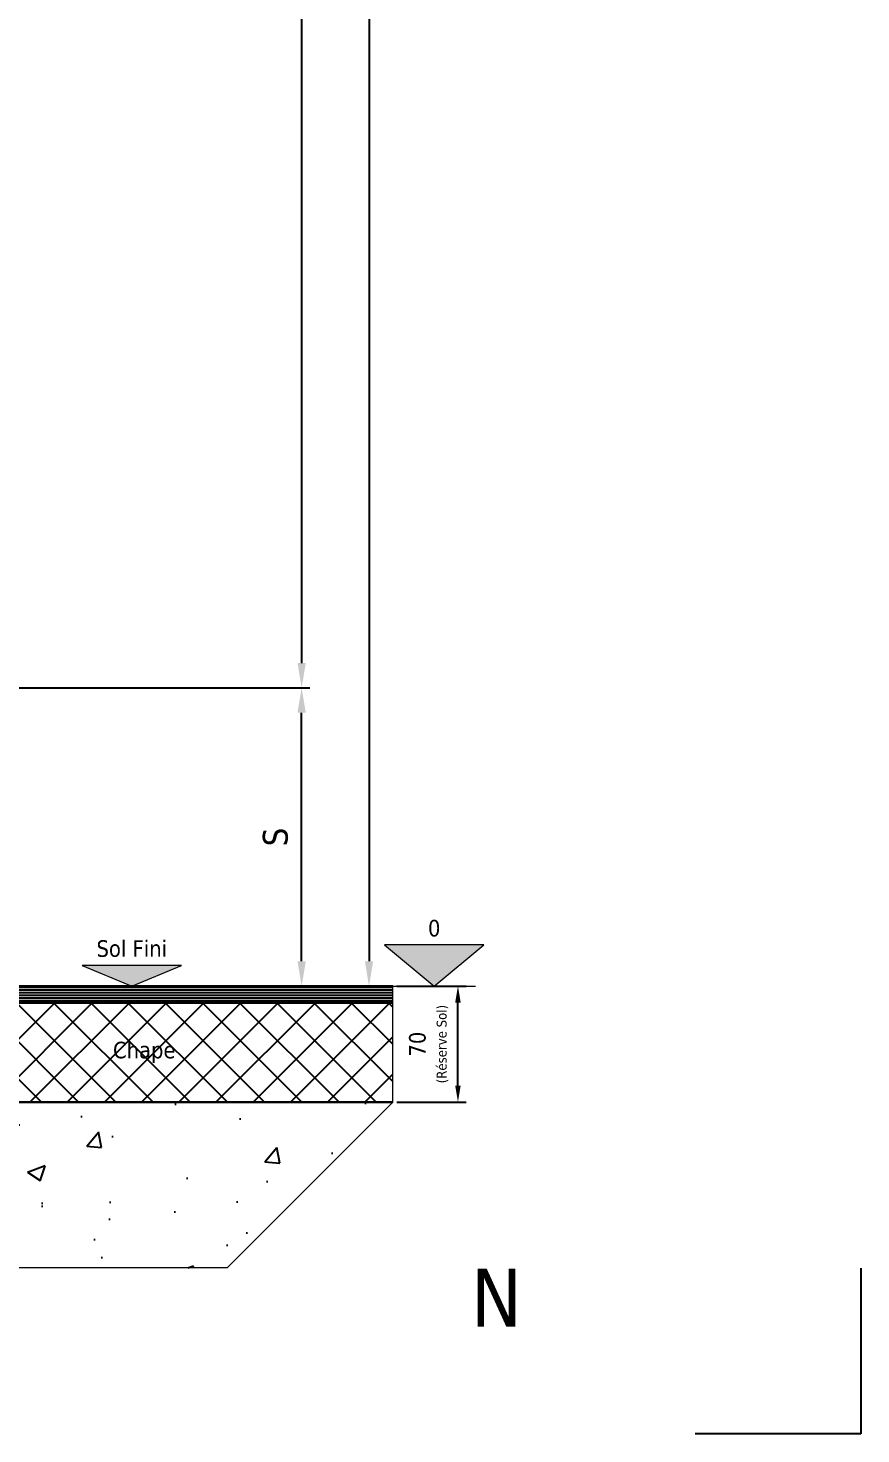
# Model space of a CAD drawing. Header units: millimetres. Extents: x -20000 to 230000, y -17405 to 24510.
# Drawn here: x 135180 to 135683, y -5177 to -4328 of the extents above; entities that cross this region are included whole.
import ezdxf
from ezdxf.enums import TextEntityAlignment as Align

# ---------------------------------------------------------------- set-up
doc = ezdxf.new("R2010")
doc.units = ezdxf.units.MM
doc.header["$PDMODE"] = 35
doc.header["$PDSIZE"] = 0.5
doc.linetypes.add('POINTILLE', pattern=[6.35, 0, -6.35])
doc.layers.get('0').update_dxf_attribs({"lineweight": 13})
doc.layers.get('Defpoints').update_dxf_attribs({"true_color": 0xc2a584})
for name, color, linetype, lineweight in [('0 - 1 (validé)', 3, 'Continuous', 13), ('1 - BETON', 251, 'Continuous', 25), ('1 - Béton', 251, 'Continuous', 25), ('1 - Cotation', 32, 'Continuous', 13), ('1 - Texte', 7, 'Continuous', 13), ('Texte', 7, 'Continuous', 13)]:
    doc.layers.add(name, color=color, linetype=linetype, lineweight=lineweight)
for name, color, linetype, lineweight, plot in [('0 - Invisible', 43, 'Continuous', 0, False), ('Intouchable', 252, 'Continuous', 13, False), ('Non visible', 163, 'Continuous', 25, False)]:
    doc.layers.add(name, color=color, linetype=linetype, lineweight=lineweight, plot=plot)
doc.styles.get("Standard").update_dxf_attribs({"font": 'ARIALUNI.TTF'})
doc.styles.add('Texte Poralu', font='tahomabd.ttf')
doc.dimstyles.new('100 - 1000', dxfattribs={"dimtxt": 15, "dimasz": 15, "dimexe": 5, "dimexo": 2.5, "dimgap": 8, "dimtad": 1, "dimdec": 1, "dimtxsty": 'Texte Poralu', "dimcen": 10, "dimazin": 0, "dimtfac": 1, "dimtdec": 1, "dimtmove": 0, "dimatfit": 3, "dimfxl": 1, "dimarcsym": 0})
doc.dimstyles.new('30 - 1000', dxfattribs={"dimtxt": 10, "dimasz": 10, "dimexe": 5, "dimexo": 2.5, "dimgap": 5, "dimtad": 1, "dimdec": 1, "dimtxsty": 'Texte Poralu', "dimcen": 5, "dimazin": 0, "dimtfac": 1, "dimtdec": 1, "dimtmove": 0, "dimatfit": 3, "dimfxl": 1, "dimarcsym": 0})

# ---------------------------------------------------------------- blocks, each defined once
blk = doc.blocks.new('Cadre Coupe_Elev')
at = {"color": 7}
blk.add_attdef('REPERE_1', text='', height=300, dxfattribs=at).set_placement((1000, 9000), align=Align.MIDDLE_CENTER)
at = {"layer": '1 - Texte', "color": 7}
for tag, p in [('DEFINITION1', (5000, 1200)), ('DEFINITION2', (5000, 800))]:
    blk.add_attdef(tag, text='', height=250, dxfattribs=at).set_placement(p, align=Align.MIDDLE_CENTER)
at = {"layer": 'Non visible', "style": 'Texte Poralu'}
for p in [(5447.11721373623, 4905.799125232807), (5447.11721373623, 4605.799125232807)]:
    blk.add_attdef('REPERE_2', text='', height=35, dxfattribs=at).set_placement(p, align=Align.MIDDLE_LEFT)
blk = doc.blocks.new('Cadre centrage dessin')
at = {"layer": 'Defpoints'}
for p, q in [((682.4999999999999, -806.5000000000127), (682.5, -906.4999999999945)), ((682.5000000000582, -906.5000000000127), (582.5000000000582, -906.5000000000127))]:
    blk.add_line(p, q, dxfattribs=at)
at = {"layer": 'Defpoints', "linetype": 'POINTILLE', "ltscale": 2}
for p, q in [((682.5, -906.4999999999945), (682.5, -906.5000000000455)), ((682.5, -906.5000000000455), (682.5000000000582, -906.5000000000127))]:
    blk.add_line(p, q, dxfattribs=at)
blk = doc.blocks.new('*U1044')
at = {"layer": '1 - Béton'}
h = blk.add_hatch(dxfattribs=at)
h.set_pattern_fill('ANSI31', color=256, scale=0.5, angle=135)
h.set_pattern_definition([(180, (199.9999999999554, -2.273736754431224e-12), (-3.33066907387547e-16, -1.5875), [])])
h.paths.add_polyline_path([(0, 60.00000000000001), (299.9999999999554, 59.99999999999545), (299.9999999999554, 69.99999999999545), (0, 70)])
h = blk.add_hatch(dxfattribs=at)
h.set_pattern_fill('ANSI37', color=256, scale=5)
h.set_pattern_definition([(45, (199.9999999999554, -2.273736754431224e-12), (-11.22532015133644, 11.22532015133644), []), (135, (199.9999999999554, -2.273736754431224e-12), (-11.22532015133644, -11.22532015133644), [])])
h.paths.add_polyline_path([(0, 0), (299.9999999999554, -6.821210263295947e-12), (299.9999999999554, 59.99999999999545), (0, 60)])
h.paths.add_polyline_path([(125.9083277367138, 20.81766286097819), (173.9506380120663, 20.81766286097819), (173.9506380120663, 42.41940899932608), (125.9083277367138, 42.41940899932608)], flags=24)
at = {"layer": '0 - Invisible'}
for points in [[(0, 60.00000000000001), (299.9999999999554, 59.99999999999545), (299.9999999999554, 69.99999999999545), (0, 70), (0, 60.00000000000001)], [(0, 0), (299.9999999999554, -6.821210263295947e-12), (299.9999999999554, 59.99999999999545), (0, 60), (0, 0)]]:
    blk.add_lwpolyline(points, dxfattribs=at)
at = {"layer": '1 - Béton'}
for points in [[(299.9999999999554, 69.99999999999545), (0, 70), (0, 60.00000000000001), (299.9999999999554, 59.99999999999545)], [(299.9999999999554, 59.99999999999545), (0, 60.00000000000001), (0, 0), (299.9999999999554, -6.821210263295947e-12)]]:
    blk.add_lwpolyline(points, dxfattribs=at)
at = {"layer": 'Texte', "insert": (149.9999999999777, 29.99999999999767), "char_height": 10, "attachment_point": 5, "style": 'Texte Poralu'}
blk.add_mtext_dynamic_manual_height_columns('Chape', width=29.38230259003263, gutter_width=50, heights=[0], dxfattribs=at)
blk = doc.blocks.new('*U2004')
at = {"layer": '1 - BETON'}
h = blk.add_hatch(dxfattribs=at)
h.set_pattern_fill('CONCRETE', color=256, scale=15, style=0, pattern_type=2)
h.set_pattern_definition([(49.99999999999999, (61.88541038294916, 50.00000000000097), (107.589027390113, -9.412820247389266), [11.25, -123.75]), (355, (61.88541038294916, 50.00000000000097), (-20.81270004195, 112.8288200550018), [9, -99]), (100.4514, (70.85116238294917, 49.21559900000096), (86.77640725710323, 103.415931309143), [9.5610285, -105.1713168]), (46.18420000000002, (61.88541038294916, 80.00000000000085), (160.0861572938467, -24.82785214935271), [16.87499999999973, -185.6249999999978]), (96.6356, (75.22592213294918, 77.9310039500009), (140.1994058323055, 146.1176806350663), [14.3415432, -157.75695]), (351.1842, (61.88541038294916, 80.00000000000085), (140.1992917700441, 146.1177901387987), [13.5, -148.5]), (21, (76.88541038294916, 72.50000000000097), (89.53605781776925, -60.39283359980082), [11.25, -123.75]), (326.0000000000001, (76.88541038294916, 72.50000000000097), (36.49729978823726, 108.772506757028), [9, -99]), (71.4514, (84.3467453329492, 67.46725910000094), (126.0333942872235, 48.37957450649286), [9.5610285, -105.1713168]), (37.50000000000001, (61.88541038294916, 50.00000000000097), (1.8239782975936, 49.93407807469672), [0, -97.8, 0, -100.5, 0, -99.375]), (7.499999999999999, (61.88541038294916, 50.00000000000097), (39.46043061632229, 59.16175678235403), [0, -57.3, 0, -95.55, 0, -37.875]), (327.5, (28.43541038294917, 50.00000000000097), (80.07336542586135, -3.383230760156963), [0, -37.5, 0, -117, 0, -155.25]), (317.5, (13.43541038294917, 50.00000000000097), (87.47792540135794, 15.01574734984766), [0, -48.75, 0, -77.69999999999999, 0, -110.25])])
h.paths.add_polyline_path([(379.885410382949, -250), (279.885410382949, -350), (-307.9999999999991, -350), (-408, -249.9999999999991), (-109.9999999999999, -249.9999999999991), (-60, 0), (0, 0), (0, -250)])
at = {"layer": '0 - Invisible'}
blk.add_lwpolyline([(379.885410382949, -250), (279.885410382949, -350), (-307.9999999999991, -350), (-408, -249.9999999999991)], dxfattribs=at)
at = {"layer": '1 - BETON'}
blk.add_lwpolyline([(379.885410382949, -250), (0, -250), (0, 0), (-60, 0), (-109.9999999999999, -249.9999999999991), (-408, -249.9999999999991)], dxfattribs=at)
blk = doc.blocks.new('*U199')
blk.add_hatch(color=256).paths.add_polyline_path([(25, 0), (55, 25), (-5, 25)])
blk.add_line((0, 0), (50, 0))
blk.add_lwpolyline([(25, 0), (55, 25), (-5, 25), (25, 0)])
at = {"style": 'Texte Poralu'}
blk.add_attdef('HAUTEUR', text='', height=10, dxfattribs=at).set_placement((25, 34.99999999999997), align=Align.MIDDLE_CENTER)
blk = doc.blocks.new('*U200')
blk.add_hatch(color=256).paths.add_polyline_path([(0, 0), (29.99999999999999, 12.5), (-30.00000000000001, 12.5)])
blk.add_lwpolyline([(0, 0), (29.99999999999999, 12.5), (-30.00000000000001, 12.5), (0, 0)])
at = {"layer": 'Texte', "insert": (-7.105427357601002e-15, 17.5), "char_height": 10, "attachment_point": 8, "style": 'Texte Poralu'}
blk.add_mtext('Sol Fini', dxfattribs=at)
blk = doc.blocks.new('*D1180')
at = {"color": 0, "lineweight": -2, "transparency": 16777216}
for p, q in [((135402.5000245568, -4906.267790660655), (135444.3285174325, -4906.267790660655)), ((135439.3285174325, -4966.267790660657), (135439.3285174325, -4916.267790660655)), ((135402.5000245568, -4976.267790660657), (135444.3285174325, -4976.267790660657))]:
    blk.add_line(p, q, dxfattribs=at)
at = {"color": 0, "transparency": 16777216}
for points in [[(135437.6618507658, -4916.267790660655), (135440.9951840991, -4916.267790660655), (135439.3285174325, -4906.267790660655)], [(135437.6618507658, -4966.267790660657), (135440.9951840991, -4966.267790660657), (135439.3285174325, -4976.267790660657)]]:
    blk.add_solid(points, dxfattribs=at)
at = {"layer": 'Defpoints', "color": 0, "transparency": 16777216}
for p in [(135400.0000245568, -4906.267790660655), (135439.3285174325, -4906.267790660655), (135400.0000245568, -4976.267790660657)]:
    blk.add_point(p, dxfattribs=at)
at = {"color": 0, "transparency": 16777216, "insert": (135421.6875951132, -4941.267790660634), "char_height": 10, "attachment_point": 5, "rotation": 90, "style": 'Texte Poralu'}
blk.add_mtext('70 \\P{\\H0.6x;(Réserve Sol)}', dxfattribs=at)
blk = doc.blocks.new('*D1181')
at = {"layer": '1 - Cotation', "color": 0, "lineweight": -2, "transparency": 16777216}
for p, q in [((135002.5000245569, -3795.668358777184), (135350.0000245567, -3795.668358777184)), ((135345.0000245567, -3810.668358777184), (135345.0000245567, -4711.267790660669)), ((135102.6135438425, -4726.267790660669), (135350.0000245567, -4726.267790660669))]:
    blk.add_line(p, q, dxfattribs=at)
at = {"layer": '1 - Cotation', "color": 0, "transparency": 16777216}
for points in [[(135342.5000245567, -3810.668358777184), (135347.5000245567, -3810.668358777184), (135345.0000245567, -3795.668358777184)], [(135342.5000245567, -4711.267790660669), (135347.5000245567, -4711.267790660669), (135345.0000245567, -4726.267790660669)]]:
    blk.add_solid(points, dxfattribs=at)
at = {"layer": 'Defpoints', "color": 0, "transparency": 16777216}
for p in [(135000.0000245569, -3795.668358777184), (135100.1135438425, -4726.267790660669), (135345.0000245567, -4726.267790660669)]:
    blk.add_point(p, dxfattribs=at)
at = {"layer": '1 - Cotation', "color": 0, "transparency": 16777216, "insert": (135329.5000245567, -4260.968074718904), "char_height": 15, "attachment_point": 5, "rotation": 90, "style": 'Texte Poralu'}
blk.add_mtext('H', dxfattribs=at)
blk = doc.blocks.new('*D1182')
at = {"layer": '1 - Cotation', "color": 0, "lineweight": -2, "transparency": 16777216}
for p, q in [((135397.500024557, -3505.668358777184), (135380.667248154, -3505.668358777184)), ((135385.667248154, -3520.668358777184), (135385.667248154, -4891.26779066064)), ((135397.5000245568, -4906.26779066064), (135380.667248154, -4906.26779066064))]:
    blk.add_line(p, q, dxfattribs=at)
at = {"layer": '1 - Cotation', "color": 0, "transparency": 16777216}
for points in [[(135383.167248154, -3520.668358777184), (135388.167248154, -3520.668358777184), (135385.667248154, -3505.668358777184)], [(135383.167248154, -4891.26779066064), (135388.167248154, -4891.26779066064), (135385.667248154, -4906.26779066064)]]:
    blk.add_solid(points, dxfattribs=at)
at = {"layer": 'Defpoints', "color": 0, "transparency": 16777216}
for p in [(135400.000024557, -3505.668358777184), (135385.667248154, -4906.26779066064), (135400.0000245568, -4906.26779066064)]:
    blk.add_point(p, dxfattribs=at)
at = {"layer": '1 - Cotation', "color": 0, "transparency": 16777216, "insert": (135369.8952535267, -4205.96807471889), "char_height": 15, "attachment_point": 5, "rotation": 90, "style": 'Texte Poralu'}
blk.add_mtext('HSP', dxfattribs=at)
blk = doc.blocks.new('*D1178')
at = {"layer": '1 - Cotation', "color": 0, "lineweight": -2, "transparency": 16777216}
for p, q in [((135102.6135438425, -4726.267790660669), (135350.0000245567, -4726.267790660669)), ((135345.0000245567, -4891.267790660655), (135345.0000245567, -4741.267790660669)), ((135397.5000245568, -4906.267790660655), (135340.0000245567, -4906.267790660655))]:
    blk.add_line(p, q, dxfattribs=at)
at = {"layer": '1 - Cotation', "color": 0, "transparency": 16777216}
for points in [[(135342.5000245567, -4741.267790660669), (135347.5000245567, -4741.267790660669), (135345.0000245567, -4726.267790660669)], [(135342.5000245567, -4891.267790660655), (135347.5000245567, -4891.267790660655), (135345.0000245567, -4906.267790660655)]]:
    blk.add_solid(points, dxfattribs=at)
at = {"layer": 'Defpoints', "color": 0, "transparency": 16777216}
for p in [(135100.1135438425, -4726.267790660669), (135345.0000245567, -4726.267790660669), (135400.0000245568, -4906.267790660655)]:
    blk.add_point(p, dxfattribs=at)
at = {"layer": '1 - Cotation', "color": 0, "transparency": 16777216, "insert": (135329.2280299295, -4816.26779066064), "char_height": 15, "attachment_point": 5, "rotation": 90, "style": 'Texte Poralu'}
blk.add_mtext('S', dxfattribs=at)

msp = doc.modelspace()

# ---------------------------------------------------------------- block references
for name, p in [('*U2004', (135020.1146141739, -4726.267790660669)), ('*U1044', (135100.0000245569, -4976.267790660651))]:
    msp.add_blockref(name, p)
at = {"layer": '0 - 1 (validé)'}
ref = msp.add_blockref('Cadre Coupe_Elev', (130000, -10000), dxfattribs=at)
ref.add_attrib('REPERE_2', 'N', dxfattribs={"layer": 'Non visible', "height": 35, "style": 'Texte Poralu'}).set_placement((135447.1172137362, -5094.200874767193), align=Align.MIDDLE_LEFT)
at = {"layer": 'Intouchable'}
msp.add_blockref('Cadre centrage dessin', (135000, -4270.003379446438), dxfattribs=at)
at = {"layer": 'Texte'}
msp.add_blockref('*U199', (135400.0000245568, -4906.267790660655), dxfattribs=at).add_auto_attribs({'HAUTEUR': '0'})
msp.add_blockref('*U200', (135242.5000245568, -4906.267790660637), dxfattribs=at)

# ---------------------------------------------------------------- dimensions: what is measured, and where the dimension line sits
dim = msp.add_linear_dim(base=(135439.3285174325, -4906.267790660655), p1=(135400.0000245568, -4976.267790660657), p2=(135400.0000245568, -4906.267790660655), angle=90, text='<> \\P{\\H0.6x;(Réserve Sol)}', dimstyle='30 - 1000')
dim.commit()
dim.dimension.update_dxf_attribs({"geometry": '*D1180', "text_midpoint": (135421.6875951132, -4941.267790660634)})
at = {"layer": '1 - Cotation'}
for base, p1, p2, text, picture, middle in [((135385.667248154, -4906.26779066064), (135400.000024557, -3505.668358777184), (135400.0000245568, -4906.26779066064), 'HSP', '*D1182', (135369.8952535267, -4205.96807471889)), ((135345.0000245567, -4726.267790660669), (135000.0000245569, -3795.668358777184), (135100.1135438425, -4726.267790660669), 'H', '*D1181', (135329.5000245567, -4260.968074718904)), ((135345.0000245567, -4726.267790660669), (135400.0000245568, -4906.267790660655), (135100.1135438425, -4726.267790660669), 'S', '*D1178', (135329.2280299295, -4816.26779066064))]:
    dim = msp.add_linear_dim(base=base, p1=p1, p2=p2, angle=90, text=text, dimstyle='100 - 1000', dxfattribs=at)
    dim.commit()
    dim.dimension.update_dxf_attribs({"geometry": picture, "text_midpoint": middle})

doc.saveas('drawing.dxf')
